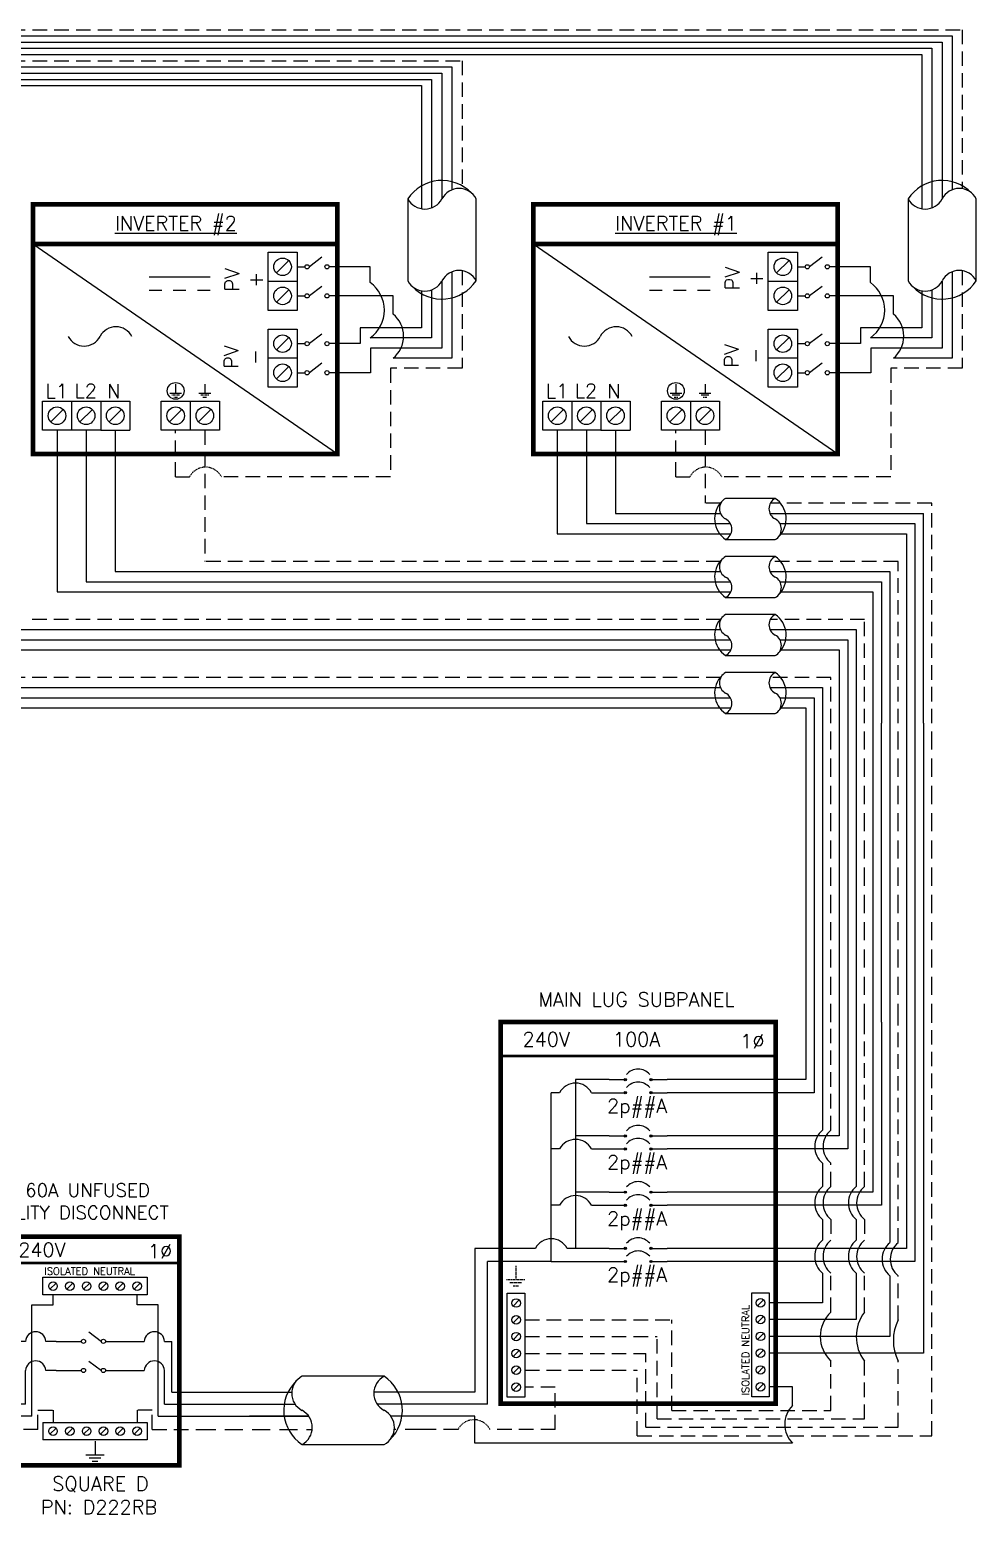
# Model space of a CAD drawing. Header units: feet. Extents: x 19662 to 20437, y 15293 to 15848.
# Drawn here: x 20240.1 to 20435.3, y 15513.5 to 15819.9 of the extents above; entities that cross this region are included whole.
import ezdxf

# ---------------------------------------------------------------- set-up
doc = ezdxf.new("R2010")
doc.units = ezdxf.units.FT
doc.header["$MEASUREMENT"] = 0
doc.linetypes.add('HIDDEN', pattern=[0.375, 0.25, -0.125])
for name, color, linetype in [('ONE LINE BLOCKS', 7, 'Continuous'), ('TABLES', 7, 'Continuous'), ('TEXT', 7, 'Continuous'), ('Z - TITLEBLOCK TXT', 7, 'Continuous')]:
    doc.layers.add(name, color=color, linetype=linetype)
doc.styles.get("Standard").update_dxf_attribs({"font": 'simplex.shx'})

# ---------------------------------------------------------------- blocks, each defined once
blk = doc.blocks.new('*U17')
at = {"color": 7, "linetype": 'Continuous'}
for p, q in [((-499.3, -1.61), (-2.62, -1.61)), ((-2.62, -1.61), (-2.62, -41.45)), ((-499.3, -4.82), (-7.87, -4.82)), ((-7.87, -4.82), (-7.87, -46.12)), ((-499.3, -9.64), (-132.05, -9.65)), ((-132.05, -9.65), (-132.05, -41.45)), ((-499.3, -12.86), (-137.3, -12.86)), ((-137.3, -12.86), (-137.3, -46.12)), ((-143.43, -43.76), (-143.43, -65)), ((-125.81, -65), (-125.81, -43.76)), ((-14, -43.76), (-14, -65)), ((3.63, -65), (3.63, -43.76)), ((-153.18, -61.37), (-163.81, -61.37)), ((-153.18, -65.48), (-153.18, -61.37)), ((-23.75, -61.37), (-34.38, -61.37)), ((-23.75, -65.48), (-23.75, -61.37)), ((-132.05, -62.69), (-132.05, -85.03)), ((-2.62, -62.69), (-2.62, -85.03)), ((-147.22, -68.91), (-163.81, -68.91)), ((-147.22, -73.63), (-147.22, -68.91)), ((-137.3, -67.36), (-137.3, -79.78)), ((-17.79, -68.91), (-34.38, -68.91)), ((-17.79, -73.63), (-17.79, -68.91)), ((-7.87, -67.36), (-7.87, -79.78)), ((-137.3, -79.78), (-153.18, -79.78)), ((-7.87, -79.78), (-23.75, -79.78)), ((-132.05, -85.03), (-147.22, -85.03)), ((-2.62, -85.03), (-17.79, -85.03)), ((-234.22, -103.7), (-234.22, -145.52)), ((-104.79, -103.7), (-104.79, -130.49)), ((-48.42, -121.33), (-61.23, -121.33)), ((-104.79, -130.49), (-59.86, -130.49)), ((-47.05, -130.49), (-14.42, -130.49)), ((-14.42, -130.49), (-14.42, -179.5)), ((-61.23, -131.97), (-48.42, -131.97)), ((-48.42, -136.36), (-61.23, -136.36)), ((-234.22, -145.52), (-59.86, -145.52)), ((-47.05, -145.52), (-23.12, -145.52)), ((-23.12, -145.52), (-23.12, -179.5)), ((-61.23, -146.99), (-48.42, -146.99)), ((-48.42, -151.38), (-61.23, -151.38)), ((-252.46, -160.54), (-59.86, -160.54)), ((-47.05, -160.54), (-31.82, -160.54)), ((-31.82, -160.54), (-31.82, -179.5)), ((-61.23, -162.01), (-48.42, -162.01)), ((-48.42, -166.41), (-61.23, -166.41)), ((-267.85, -175.56), (-59.86, -175.56)), ((-47.05, -175.56), (-40.52, -175.56)), ((-40.52, -175.56), (-40.52, -179.5)), ((-61.23, -177.04), (-48.42, -177.04))]:
    blk.add_line(p, q, dxfattribs=at)
at = {"color": 253, "linetype": 'Continuous'}
for p, q in [((-499.3, -3.21), (-5.24, -3.22)), ((-5.24, -3.22), (-5.24, -43.86)), ((-499.3, -6.43), (-10.49, -6.43)), ((-10.49, -6.43), (-10.49, -46.35)), ((-499.3, -11.25), (-134.67, -11.25)), ((-134.67, -11.25), (-134.67, -43.86)), ((-499.3, -14.47), (-139.92, -14.47)), ((-139.92, -14.47), (-139.92, -46.35)), ((-134.67, -65.11), (-134.67, -82.41)), ((-5.24, -65.11), (-5.24, -82.41)), ((-139.92, -67.59), (-139.92, -77.16)), ((-10.49, -67.59), (-10.49, -77.16)), ((-139.92, -77.16), (-155.76, -77.16)), ((-155.76, -77.16), (-155.76, -81.27)), ((-10.49, -77.16), (-26.32, -77.16)), ((-26.32, -77.16), (-26.32, -81.27)), ((-155.76, -81.27), (-163.81, -81.27)), ((-134.67, -82.41), (-153.13, -82.41)), ((-153.13, -82.41), (-153.13, -88.8)), ((-26.32, -81.27), (-34.38, -81.27)), ((-5.24, -82.41), (-23.7, -82.41)), ((-23.7, -82.41), (-23.7, -88.8)), ((-153.13, -88.8), (-163.81, -88.8)), ((-23.7, -88.8), (-34.38, -88.8)), ((-219.15, -103.7), (-219.15, -140.26)), ((-89.72, -103.7), (-89.72, -125.23)), ((-89.72, -125.23), (-62.57, -125.23)), ((-49.75, -125.23), (-10.07, -125.23)), ((-10.07, -179.5), (-10.07, -125.23)), ((-219.15, -140.26), (-62.57, -140.26)), ((-49.75, -140.26), (-18.77, -140.26)), ((-18.77, -140.26), (-18.77, -179.5)), ((-245.18, -155.28), (-62.57, -155.28)), ((-49.75, -155.28), (-27.47, -155.28)), ((-27.47, -155.28), (-27.47, -179.5)), ((-260.57, -170.3), (-62.57, -170.3)), ((-49.75, -170.3), (-36.17, -170.3)), ((-36.17, -170.3), (-36.17, -179.5))]:
    blk.add_line(p, q, dxfattribs=at)
at = {"color": 10, "linetype": 'Continuous'}
for p, q in [((-226.69, -103.7), (-226.69, -142.89)), ((-97.26, -103.7), (-97.26, -127.86)), ((-97.26, -127.86), (-59.99, -127.86)), ((-47.18, -127.86), (-12.24, -127.86)), ((-12.24, -127.86), (-12.24, -179.5)), ((-226.69, -142.89), (-59.99, -142.89)), ((-47.18, -142.89), (-20.94, -142.89)), ((-20.94, -142.89), (-20.94, -179.5)), ((-249.24, -157.91), (-59.99, -157.91)), ((-47.18, -157.91), (-29.64, -157.91)), ((-29.64, -157.91), (-29.64, -179.5)), ((-264.63, -172.93), (-59.99, -172.93)), ((-47.18, -172.93), (-38.34, -172.93)), ((-38.34, -172.93), (-38.34, -179.5))]:
    blk.add_line(p, q, dxfattribs=at)
at = {"color": 7, "linetype": 'Continuous'}
for centre, radius, start, end in [((-134.62, -49.61), 10.58, 43.9732, 146.4265), ((-5.19, -49.61), 10.58, 43.9732, 146.4265), ((-134.62, -59.15), 10.58, 223.9732, 326.4265), ((-5.19, -59.15), 10.58, 223.9732, 326.4265), ((-57.7, -126.65), 6.38, 133.9732, 236.4265), ((-51.94, -126.65), 6.38, 313.9732, 56.4265), ((-57.7, -141.67), 6.38, 133.9732, 236.4265), ((-51.94, -141.67), 6.38, 313.9732, 56.4265), ((-57.7, -156.7), 6.38, 133.9732, 236.4265), ((-51.94, -156.7), 6.38, 313.9732, 56.4265), ((-57.7, -171.72), 6.38, 133.9732, 236.4265), ((-51.94, -171.72), 6.38, 313.9732, 56.4265)]:
    blk.add_arc(centre, radius, start, end, dxfattribs=at)
at = {"layer": 'ONE LINE BLOCKS', "lineweight": 50, "const_width": 1.19}
for points in [[(-240.44, -109.86), (-240.44, -45.21), (-161.67, -45.21), (-161.67, -109.86)], [(-240.44, -55.49), (-240.44, -45.21), (-161.67, -45.21), (-161.67, -55.49)], [(-111.01, -109.86), (-111.01, -45.21), (-32.24, -45.21), (-32.24, -109.86)], [(-111.01, -55.49), (-111.01, -45.21), (-32.24, -45.21), (-32.24, -55.49)]]:
    blk.add_lwpolyline(points, close=True, dxfattribs=at)
at = {"layer": 'TEXT', "color": 92, "linetype": 'HIDDEN', "ltscale": 15}
for p, q in [((-499.3, 0), (0, 0)), ((0, 0), (0, -41.16)), ((-499.3, -8.04), (-129.43, -8.04)), ((-129.43, -8.04), (-129.43, -41.16)), ((-129.43, -62.4), (-129.43, -87.65)), ((0, -62.4), (0, -87.65)), ((-129.43, -87.65), (-147.94, -87.65)), ((-147.94, -87.65), (-147.94, -115.73)), ((0, -87.65), (-18.51, -87.65)), ((-18.51, -87.65), (-18.51, -115.73)), ((-203.52, -115.73), (-203.52, -103.7)), ((-195.98, -103.7), (-195.98, -137.63)), ((-74.09, -115.73), (-74.09, -103.7)), ((-66.55, -103.7), (-66.55, -122.6)), ((-203.52, -115.73), (-199.92, -115.73)), ((-147.94, -115.73), (-191.68, -115.73)), ((-74.09, -115.73), (-70.48, -115.73)), ((-18.51, -115.73), (-62.25, -115.73)), ((-62.5, -122.6), (-66.55, -122.6)), ((-7.89, -122.6), (-49.68, -122.6)), ((-7.89, -179.5), (-7.89, -122.6)), ((-62.5, -137.63), (-195.98, -137.63)), ((-16.59, -137.63), (-49.68, -137.63)), ((-16.59, -179.5), (-16.59, -137.63)), ((-62.5, -152.65), (-241.54, -152.65)), ((-25.29, -152.65), (-49.68, -152.65)), ((-25.29, -179.5), (-25.29, -152.65)), ((-62.5, -167.67), (-256.93, -167.67)), ((-33.99, -167.67), (-49.68, -167.67)), ((-33.99, -179.5), (-33.99, -167.67))]:
    blk.add_line(p, q, dxfattribs=at)
at = {"layer": 'TEXT', "color": 92, "linetype": 'Continuous', "flags": 128}
for points in [[(-203.52, -91.75), (-203.52, -94.05)], [(-195.98, -91.75), (-195.98, -94.05)], [(-74.08, -91.75), (-74.09, -94.05)], [(-66.55, -91.75), (-66.55, -94.05)], [(-205.05, -94.05), (-201.98, -94.05)], [(-197.52, -94.05), (-194.45, -94.05)], [(-75.62, -94.05), (-72.55, -94.05)], [(-73.08, -94.62), (-75.09, -94.62)], [(-68.09, -94.05), (-65.02, -94.05)], [(-65.55, -94.62), (-67.56, -94.62)]]:
    blk.add_lwpolyline(points, dxfattribs=at)
at = {"layer": 'TEXT', "color": 92, "linetype": 'HIDDEN', "flags": 128}
for points in [[(-202.51, -94.62), (-204.52, -94.62)], [(-203.05, -95.19), (-203.99, -95.19)], [(-194.98, -94.62), (-196.99, -94.62)], [(-195.51, -95.19), (-196.46, -95.19)], [(-73.62, -95.19), (-74.56, -95.19)], [(-66.08, -95.19), (-67.02, -95.19)]]:
    blk.add_lwpolyline(points, dxfattribs=at)
at = {"layer": 'TEXT', "color": 92, "linetype": 'Continuous'}
for centre in [(-203.52, -93.5), (-74.09, -93.5)]:
    blk.add_circle(centre, 2.17, dxfattribs=at)
at = {"layer": 'TEXT', "color": 92, "linetype": 'HIDDEN', "ltscale": 0.3}
for centre in [(-195.8, -117.89), (-66.36, -117.89)]:
    blk.add_arc(centre, 4.65, 27.6639, 152.3361, dxfattribs=at)
at = {"layer": 'Z - TITLEBLOCK TXT', "color": 7, "linetype": 'Continuous'}
for p, q in [((-161.67, -109.86), (-240.44, -55.49)), ((-32.24, -109.86), (-111.01, -55.49)), ((-194.62, -64.1), (-210.38, -64.1)), ((-65.19, -64.1), (-80.95, -64.1)), ((-207.09, -67.51), (-210.38, -67.51)), ((-200.85, -67.51), (-204.15, -67.51)), ((-194.62, -67.51), (-197.91, -67.51)), ((-77.66, -67.51), (-80.95, -67.51)), ((-71.42, -67.51), (-74.72, -67.51)), ((-65.19, -67.51), (-68.48, -67.51))]:
    blk.add_line(p, q, dxfattribs=at)
at = {"layer": 'Z - TITLEBLOCK TXT', "color": 1, "linetype": 'Continuous'}
for p, q in [((-179.62, -72.67), (-179.62, -57.6)), ((-179.62, -57.6), (-172.09, -57.6)), ((-179.62, -72.67), (-179.62, -57.6)), ((-172.09, -57.6), (-172.09, -72.67)), ((-172.09, -57.6), (-172.09, -65.14)), ((-50.19, -72.67), (-50.19, -57.6)), ((-50.19, -57.6), (-42.66, -57.6)), ((-50.19, -72.67), (-50.19, -57.6)), ((-42.66, -57.6), (-42.66, -72.67)), ((-42.66, -57.6), (-42.66, -65.14)), ((-172.09, -61.37), (-170.05, -61.37)), ((-165.66, -58.91), (-168.93, -61.35)), ((-42.66, -61.37), (-40.62, -61.37)), ((-36.23, -58.91), (-39.49, -61.35)), ((-172.09, -65.14), (-179.62, -65.14)), ((-42.66, -65.14), (-50.19, -65.14)), ((-172.09, -68.91), (-170.05, -68.91)), ((-165.66, -66.45), (-168.93, -68.89)), ((-42.66, -68.91), (-40.62, -68.91)), ((-36.23, -66.45), (-39.49, -68.89)), ((-172.09, -72.67), (-179.62, -72.67)), ((-42.66, -72.67), (-50.19, -72.67)), ((-179.62, -92.57), (-179.62, -77.5)), ((-179.62, -77.5), (-172.09, -77.5)), ((-172.09, -77.5), (-172.09, -85.04)), ((-165.66, -78.81), (-168.93, -81.25)), ((-50.19, -92.57), (-50.19, -77.5)), ((-50.19, -77.5), (-42.66, -77.5)), ((-42.66, -77.5), (-42.66, -85.04)), ((-36.23, -78.81), (-39.49, -81.25)), ((-172.09, -81.27), (-170.05, -81.27)), ((-42.66, -81.27), (-40.62, -81.27)), ((-172.09, -85.04), (-179.62, -85.04)), ((-172.09, -85.04), (-172.09, -92.57)), ((-165.66, -86.34), (-168.93, -88.78)), ((-42.66, -85.04), (-50.19, -85.04)), ((-42.66, -85.04), (-42.66, -92.57)), ((-36.23, -86.34), (-39.49, -88.78)), ((-172.09, -88.8), (-170.05, -88.8)), ((-42.66, -88.8), (-40.62, -88.8)), ((-172.09, -92.57), (-179.62, -92.57)), ((-42.66, -92.57), (-50.19, -92.57)), ((-237.99, -96.16), (-222.92, -96.16)), ((-237.99, -103.7), (-237.99, -96.16)), ((-237.99, -96.16), (-230.46, -96.16)), ((-230.46, -96.16), (-230.46, -103.7)), ((-222.92, -96.16), (-222.92, -103.7)), ((-222.92, -96.16), (-215.39, -96.16)), ((-215.39, -96.16), (-215.39, -103.7)), ((-207.28, -96.16), (-192.22, -96.16)), ((-207.28, -103.7), (-207.28, -96.16)), ((-207.28, -96.16), (-199.75, -96.16)), ((-199.75, -96.16), (-199.75, -103.7)), ((-192.22, -96.16), (-192.22, -103.7)), ((-108.56, -96.16), (-93.49, -96.16)), ((-108.56, -103.7), (-108.56, -96.16)), ((-108.56, -96.16), (-101.02, -96.16)), ((-101.02, -96.16), (-101.02, -103.7)), ((-93.49, -96.16), (-93.49, -103.7)), ((-93.49, -96.16), (-85.96, -96.16)), ((-85.96, -96.16), (-85.96, -103.7)), ((-77.85, -96.16), (-62.78, -96.16)), ((-77.85, -103.7), (-77.85, -96.16)), ((-77.85, -96.16), (-70.32, -96.16)), ((-70.32, -96.16), (-70.32, -103.7)), ((-62.78, -96.16), (-62.78, -103.7)), ((-222.92, -103.7), (-237.99, -103.7)), ((-222.92, -103.7), (-215.39, -103.7)), ((-192.22, -103.7), (-207.28, -103.7)), ((-93.49, -103.7), (-108.56, -103.7)), ((-93.49, -103.7), (-85.96, -103.7)), ((-62.78, -103.7), (-77.85, -103.7))]:
    blk.add_line(p, q, dxfattribs=at)
at = {"layer": 'Z - TITLEBLOCK TXT', "color": 4, "linetype": 'Continuous'}
for p, q in [((-174.25, -59.77), (-177.46, -62.98)), ((-44.82, -59.77), (-48.03, -62.98)), ((-174.25, -67.3), (-177.46, -70.51)), ((-44.82, -67.3), (-48.03, -70.51)), ((-174.25, -79.66), (-177.46, -82.88)), ((-44.82, -79.66), (-48.03, -82.88)), ((-174.25, -87.2), (-177.46, -90.41)), ((-44.82, -87.2), (-48.03, -90.41)), ((-232.62, -98.32), (-235.83, -101.54)), ((-225.08, -98.32), (-228.3, -101.54)), ((-217.55, -98.32), (-220.76, -101.54)), ((-201.91, -98.32), (-205.12, -101.54)), ((-194.38, -98.32), (-197.59, -101.54)), ((-103.19, -98.32), (-106.4, -101.54)), ((-95.65, -98.32), (-98.86, -101.54)), ((-88.12, -98.32), (-91.33, -101.54)), ((-72.48, -98.32), (-75.69, -101.54)), ((-64.94, -98.32), (-68.16, -101.54))]:
    blk.add_line(p, q, dxfattribs=at)
for centre in [(-175.86, -61.37), (-46.43, -61.37), (-175.86, -68.91), (-46.43, -68.91), (-175.86, -81.27), (-46.43, -81.27), (-175.86, -88.8), (-46.43, -88.8), (-234.22, -99.93), (-226.69, -99.93), (-219.15, -99.93), (-203.52, -99.93), (-195.98, -99.93), (-104.79, -99.93), (-97.26, -99.93), (-89.72, -99.93), (-74.09, -99.93), (-66.55, -99.93)]:
    blk.add_circle(centre, 2.27, dxfattribs=at)
at = {"layer": 'Z - TITLEBLOCK TXT', "color": 1, "linetype": 'Continuous'}
for centre in [(-169.51, -61.37), (-164.35, -61.37), (-40.08, -61.37), (-34.92, -61.37), (-169.51, -68.91), (-164.35, -68.91), (-40.08, -68.91), (-34.92, -68.91), (-169.51, -81.27), (-164.35, -81.27), (-40.08, -81.27), (-34.92, -81.27), (-169.51, -88.8), (-164.35, -88.8), (-40.08, -88.8), (-34.92, -88.8)]:
    blk.add_circle(centre, 0.541, dxfattribs=at)
at = {"layer": 'Z - TITLEBLOCK TXT', "linetype": 'Continuous'}
for centre, radius, start, end in [((-130.21, -46.07), 4.98, 27.6639, 152.3361), ((-0.78, -46.07), 4.98, 27.6639, 152.3361), ((-139.03, -41.45), 4.98, 207.6639, 332.3361), ((-9.6, -41.45), 4.98, 207.6639, 332.3361), ((-139.03, -62.69), 4.98, 207.6639, 332.3361), ((-130.21, -67.31), 4.98, 27.6639, 152.3361), ((-9.6, -62.69), 4.98, 207.6639, 332.3361), ((-0.78, -67.31), 4.98, 27.6639, 152.3361), ((-158.31, -72.63), 8.8, 305.6505, 54.3495), ((-28.88, -72.63), 8.8, 305.6505, 54.3495), ((-151.99, -79.33), 7.43, 309.9338, 50.0662), ((-22.56, -79.33), 7.43, 309.9338, 50.0662), ((-227.21, -77.23), 4.65, 207.6639, 332.3361), ((-218.97, -81.55), 4.65, 27.6639, 152.3361), ((-97.77, -77.23), 4.65, 207.6639, 332.3361), ((-89.54, -81.55), 4.65, 27.6639, 152.3361), ((-59.84, -123.99), 3, 117.6639, 242.3361), ((-47.02, -123.99), 3, 117.6639, 242.3361), ((-62.62, -129.31), 3, 297.6639, 62.3361), ((-49.81, -129.31), 3, 297.6639, 62.3361), ((-59.84, -139.02), 3, 117.6639, 242.3361), ((-47.02, -139.02), 3, 117.6639, 242.3361), ((-62.62, -144.33), 3, 297.6639, 62.3361), ((-49.81, -144.33), 3, 297.6639, 62.3361), ((-59.84, -154.04), 3, 117.6639, 242.3361), ((-47.02, -154.04), 3, 117.6639, 242.3361), ((-62.62, -159.36), 3, 297.6639, 62.3361), ((-49.81, -159.36), 3, 297.6639, 62.3361), ((-59.84, -169.06), 3, 117.6639, 242.3361), ((-47.02, -169.06), 3, 117.6639, 242.3361), ((-62.62, -174.38), 3, 297.6639, 62.3361), ((-49.81, -174.38), 3, 297.6639, 62.3361)]:
    blk.add_arc(centre, radius, start, end, dxfattribs=at)
at = {"layer": 'TABLES', "color": 1, "linetype": 'Continuous'}
for s, p in [('%%UINVERTER #2', (-219.23, -51.94)), ('%%UINVERTER #1', (-89.8, -51.94))]:
    blk.add_text(s, height=3.6576, dxfattribs=at).set_placement(p)
at = {"layer": 'TEXT', "color": 1, "char_height": 3.658, "attachment_point": 5, "rotation": 90}
for s, width, insert in [('PV +', 2.8378, (-185.88, -64.73)), ('PV +', 2.8378, (-56.44, -64.39)), ('PV -', 2.8013, (-186.1, -84.71)), ('PV -', 2.8013, (-56.67, -84.37))]:
    blk.add_mtext_dynamic_manual_height_columns(s, width=width, gutter_width=0.75, heights=[0], dxfattribs=dict(at, insert=insert))
at = {"layer": 'TEXT', "color": 1, "attachment_point": 5}
for s, insert, char_height in [('L1', (-234.28, -93.52), 3.658), ('L2', (-226.82, -93.49), 3.658), ('N', (-219.57, -93.55), 3.66), ('L1', (-104.85, -93.52), 3.658), ('L2', (-97.39, -93.49), 3.658), ('N', (-90.14, -93.55), 3.66)]:
    blk.add_mtext_dynamic_manual_height_columns(s, width=0.1481, gutter_width=0.75, heights=[0], dxfattribs=dict(at, insert=insert, char_height=char_height))
blk = doc.blocks.new('*U18')
at = {"layer": 'ONE LINE BLOCKS', "linetype": 'Continuous'}
h = blk.add_hatch(color=1, dxfattribs=at)
h.dxf.hatch_style = 1
edge = h.paths.add_edge_path()
edge.add_arc((52.27, 90.51), 0.291, 0, 360)
h = blk.add_hatch(color=1, dxfattribs=at)
h.dxf.hatch_style = 1
edge = h.paths.add_edge_path()
edge.add_arc((58.94, 90.51), 0.291, 0, 360)
h = blk.add_hatch(color=1, dxfattribs=at)
h.dxf.hatch_style = 1
edge = h.paths.add_edge_path()
edge.add_arc((52.27, 87.13), 0.291, 0, 360)
h = blk.add_hatch(color=1, dxfattribs=at)
h.dxf.hatch_style = 1
edge = h.paths.add_edge_path()
edge.add_arc((58.94, 87.13), 0.291, 0, 360)
h = blk.add_hatch(color=1, dxfattribs=at)
h.dxf.hatch_style = 1
edge = h.paths.add_edge_path()
edge.add_arc((52.27, 75.95), 0.291, 0, 360)
h = blk.add_hatch(color=1, dxfattribs=at)
h.dxf.hatch_style = 1
edge = h.paths.add_edge_path()
edge.add_arc((58.94, 75.95), 0.291, 0, 360)
h = blk.add_hatch(color=1, dxfattribs=at)
h.dxf.hatch_style = 1
edge = h.paths.add_edge_path()
edge.add_arc((52.27, 72.57), 0.291, 0, 360)
h = blk.add_hatch(color=1, dxfattribs=at)
h.dxf.hatch_style = 1
edge = h.paths.add_edge_path()
edge.add_arc((58.94, 72.57), 0.291, 0, 360)
h = blk.add_hatch(color=1, dxfattribs=at)
h.dxf.hatch_style = 1
edge = h.paths.add_edge_path()
edge.add_arc((52.27, 61.39), 0.291, 0, 360)
h = blk.add_hatch(color=1, dxfattribs=at)
h.dxf.hatch_style = 1
edge = h.paths.add_edge_path()
edge.add_arc((58.94, 61.39), 0.291, 0, 360)
h = blk.add_hatch(color=1, dxfattribs=at)
h.dxf.hatch_style = 1
edge = h.paths.add_edge_path()
edge.add_arc((52.27, 58.01), 0.291, 0, 360)
h = blk.add_hatch(color=1, dxfattribs=at)
h.dxf.hatch_style = 1
edge = h.paths.add_edge_path()
edge.add_arc((58.94, 58.01), 0.291, 0, 360)
h = blk.add_hatch(color=1, dxfattribs=at)
h.dxf.hatch_style = 1
edge = h.paths.add_edge_path()
edge.add_arc((52.27, 46.83), 0.291, 0, 360)
h = blk.add_hatch(color=1, dxfattribs=at)
h.dxf.hatch_style = 1
edge = h.paths.add_edge_path()
edge.add_arc((58.94, 46.83), 0.291, 0, 360)
h = blk.add_hatch(color=1, dxfattribs=at)
h.dxf.hatch_style = 1
edge = h.paths.add_edge_path()
edge.add_arc((52.27, 43.45), 0.291, 0, 360)
h = blk.add_hatch(color=1, dxfattribs=at)
h.dxf.hatch_style = 1
edge = h.paths.add_edge_path()
edge.add_arc((58.94, 43.45), 0.291, 0, 360)
at = {"color": 7, "linetype": 'Continuous'}
for p, q in [((98.95, 105.41), (98.95, 90.51)), ((107.65, 105.41), (107.65, 75.95)), ((116.35, 105.41), (116.35, 61.39)), ((125.05, 105.41), (125.05, 46.83)), ((48.07, 90.51), (39.41, 90.51)), ((39.41, 90.51), (39.41, 75.95)), ((98.95, 90.51), (63.14, 90.51)), ((48.07, 75.95), (39.41, 75.95)), ((39.41, 75.95), (39.41, 61.39)), ((107.65, 75.95), (63.14, 75.95)), ((48.07, 61.39), (39.41, 61.39)), ((39.41, 61.39), (39.41, 46.83)), ((116.35, 61.39), (63.14, 61.39)), ((29, 46.83), (13.32, 46.83)), ((13.32, 46.83), (13.32, 9.66)), ((48.07, 46.83), (37.24, 46.83)), ((125.05, 46.83), (63.14, 46.83)), ((13.32, 9.66), (0, 9.66))]:
    blk.add_line(p, q, dxfattribs=at)
at = {"color": 10, "linetype": 'Continuous'}
for p, q in [((101.12, 105.41), (101.12, 87.13)), ((109.82, 105.41), (109.82, 72.57)), ((118.52, 105.41), (118.52, 58.01)), ((127.22, 105.41), (127.22, 43.45)), ((33.12, 72.57), (33.12, 87.13)), ((35.29, 87.13), (33.12, 87.13)), ((43.53, 87.13), (48.07, 87.13)), ((101.12, 87.13), (63.14, 87.13)), ((33.12, 58.01), (33.12, 72.57)), ((35.29, 72.57), (33.12, 72.57)), ((43.53, 72.57), (48.07, 72.57)), ((109.82, 72.57), (63.14, 72.57)), ((33.12, 43.45), (33.12, 58.01)), ((35.29, 58.01), (33.12, 58.01)), ((43.53, 58.01), (48.07, 58.01)), ((118.52, 58.01), (63.14, 58.01)), ((33.12, 43.45), (16.61, 43.45)), ((16.61, 6.49), (16.61, 43.45)), ((33.12, 43.45), (48.07, 43.45)), ((127.22, 43.45), (63.14, 43.45)), ((16.61, 6.49), (0, 6.49))]:
    blk.add_line(p, q, dxfattribs=at)
at = {"color": 253, "linetype": 'Continuous'}
for p, q in [((103.3, 105.41), (103.3, 77.44)), ((112, 105.41), (112, 62.88)), ((120.7, 105.41), (120.7, 48.32)), ((129.4, 105.41), (129.4, 19.72)), ((103.3, 68.88), (103.3, 62.88)), ((103.3, 54.32), (103.3, 48.99)), ((112, 54.32), (112, 48.99)), ((103.3, 40.44), (103.3, 32.77)), ((112, 40.44), (112, 28.42)), ((120.7, 39.76), (120.7, 24.07)), ((103.3, 32.77), (89.53, 32.77)), ((112, 28.42), (89.53, 28.42)), ((120.7, 24.07), (89.53, 24.07)), ((129.4, 19.72), (89.53, 19.72)), ((95.54, 11.02), (89.53, 11.02)), ((95.54, 6.2), (95.54, 11.02)), ((13.32, 3.45), (0, 3.45)), ((13.32, -3.56), (13.32, 3.45)), ((95.54, -3.56), (13.32, -3.56))]:
    blk.add_line(p, q, dxfattribs=at)
at = {"color": 10, "linetype": 'Continuous'}
for centre in [(39.41, 84.97), (39.41, 70.41), (39.41, 55.85)]:
    blk.add_arc(centre, 4.65, 27.6639, 152.3361, dxfattribs=at)
at = {"color": 253, "linetype": 'Continuous'}
for centre, radius, start, end in [((106.88, 73.16), 5.58, 129.9215, 230.0785), ((106.88, 58.6), 5.58, 129.9215, 230.0785), ((115.58, 58.6), 5.58, 129.9215, 230.0785), ((106.88, 44.71), 5.58, 129.9215, 230.0785), ((115.58, 44.71), 5.58, 129.9215, 230.0785), ((124.28, 44.04), 5.58, 129.9215, 230.0785), ((100.4, 1.32), 6.89, 134.9307, 225.0693)]:
    blk.add_arc(centre, radius, start, end, dxfattribs=at)
at = {"color": 7, "linetype": 'Continuous'}
blk.add_arc((33.12, 44.67), 4.65, 27.6639, 152.3361, dxfattribs=at)
at = {"layer": 'ONE LINE BLOCKS', "lineweight": 50}
blk.add_line((20.02, 96.71), (91.19, 96.71), dxfattribs=at)
at = {"layer": 'ONE LINE BLOCKS', "lineweight": 50, "const_width": 1.19}
blk.add_lwpolyline([(20.02, 6.67), (20.02, 105.41), (91.19, 105.41), (91.19, 6.67)], close=True, dxfattribs=at)
at = {"layer": 'TEXT', "color": 92, "linetype": 'HIDDEN', "ltscale": 15}
for p, q in [((105.47, 77.44), (105.47, 105.41)), ((114.17, 62.88), (114.17, 105.41)), ((122.87, 48.32), (122.87, 105.41)), ((131.57, -1.65), (131.57, 105.41)), ((105.47, 62.88), (105.47, 68.88)), ((105.47, 54.32), (105.47, 48.99)), ((114.17, 54.32), (114.17, 48.99)), ((105.47, 30.36), (105.47, 40.44)), ((114.17, 30.36), (114.17, 40.44)), ((122.87, 28.34), (122.87, 39.76)), ((26.29, 28.35), (64.29, 28.35)), ((64.29, 4.92), (64.29, 28.35)), ((26.29, 24), (60.5, 24)), ((60.5, 2.72), (60.5, 24)), ((26.29, 19.65), (57.58, 19.65)), ((57.58, 0.54), (57.58, 19.65)), ((105.47, 4.92), (105.47, 17.67)), ((114.17, 2.72), (114.17, 17.67)), ((122.87, 0.54), (122.87, 17.67)), ((26.29, 15.3), (55.38, 15.3)), ((55.38, -1.65), (55.38, 15.3)), ((34.13, 10.94), (26.29, 10.94)), ((34.13, 0), (34.13, 10.94)), ((64.29, 4.92), (105.47, 4.92)), ((9.01, 0), (0, 0)), ((34.13, 0), (17.25, 0)), ((57.58, 0.54), (122.87, 0.54)), ((60.5, 2.72), (114.17, 2.72)), ((55.38, -1.65), (131.57, -1.65))]:
    blk.add_line(p, q, dxfattribs=at)
at = {"layer": 'TEXT', "color": 92, "linetype": 'HIDDEN', "flags": 128}
for points in [[(23.92, 42.29), (23.92, 38.79)], [(21.58, 38.79), (26.26, 38.79)], [(25.45, 37.92), (22.39, 37.92)], [(24.64, 37.05), (23.2, 37.05)]]:
    blk.add_lwpolyline(points, dxfattribs=at)
at = {"layer": 'TEXT', "color": 92, "linetype": 'Continuous', "ltscale": 4}
for centre, radius, start, end in [((108.94, 73.16), 5.51, 129.059, 230.941), ((108.94, 58.6), 5.51, 129.059, 230.941), ((117.64, 58.6), 5.51, 129.059, 230.941), ((108.94, 44.71), 5.51, 129.059, 230.941), ((117.64, 44.71), 5.51, 129.059, 230.941), ((126.34, 44.04), 5.51, 129.059, 230.941), ((111.37, 24.02), 8.66, 132.8846, 227.1154), ((122.43, 24.02), 10.41, 142.4478, 217.5522), ((133.73, 23.01), 12.1, 153.8293, 206.1707)]:
    blk.add_arc(centre, radius, start, end, dxfattribs=at)
at = {"layer": 'TEXT', "color": 92, "linetype": 'HIDDEN', "ltscale": 0.3}
blk.add_arc((13.13, -2.16), 4.65, 27.6639, 152.3361, dxfattribs=at)
at = {"layer": 'Z - TITLEBLOCK TXT', "color": 1, "linetype": 'Continuous'}
for p, q in [((21.75, 8.35), (21.75, 35.29)), ((21.75, 35.29), (26.29, 35.29)), ((26.29, 35.29), (26.29, 8.35)), ((84.99, 8.42), (84.99, 35.37)), ((84.99, 35.37), (89.53, 35.37)), ((89.53, 35.37), (89.53, 8.42)), ((26.29, 8.35), (21.75, 8.35)), ((89.53, 8.42), (84.99, 8.42))]:
    blk.add_line(p, q, dxfattribs=at)
at = {"layer": 'Z - TITLEBLOCK TXT', "color": 4, "linetype": 'Continuous'}
for p, q in [((24.81, 33.48), (23.24, 31.91)), ((88.04, 33.56), (86.47, 31.98)), ((24.81, 29.13), (23.24, 27.56)), ((88.04, 29.2), (86.47, 27.63)), ((24.81, 24.78), (23.24, 23.21)), ((88.04, 24.85), (86.47, 23.28)), ((24.81, 20.43), (23.24, 18.86)), ((88.04, 20.5), (86.47, 18.93)), ((24.81, 16.08), (23.24, 14.51)), ((88.04, 16.15), (86.47, 14.58)), ((24.81, 11.73), (23.24, 10.16)), ((88.04, 11.8), (86.47, 10.23))]:
    blk.add_line(p, q, dxfattribs=at)
at = {"layer": 'Z - TITLEBLOCK TXT', "color": 1, "linetype": 'Continuous', "flags": 128}
for points in [[(48.07, 90.51), (52.27, 90.51)], [(48.07, 90.51), (52.27, 90.51)], [(58.94, 90.51), (63.14, 90.51)], [(48.07, 87.13), (52.27, 87.13)], [(48.07, 87.13), (52.27, 87.13)], [(58.94, 87.13), (63.14, 87.13)], [(48.07, 75.95), (52.27, 75.95)], [(48.07, 75.95), (52.27, 75.95)], [(58.94, 75.95), (63.14, 75.95)], [(48.07, 72.57), (52.27, 72.57)], [(48.07, 72.57), (52.27, 72.57)], [(58.94, 72.57), (63.14, 72.57)], [(48.07, 61.39), (52.27, 61.39)], [(48.07, 61.39), (52.27, 61.39)], [(48.07, 58.01), (52.27, 58.01)], [(48.07, 58.01), (52.27, 58.01)], [(58.94, 61.39), (63.14, 61.39)], [(58.94, 58.01), (63.14, 58.01)], [(48.07, 46.83), (52.27, 46.83)], [(48.07, 46.83), (52.27, 46.83)], [(58.94, 46.83), (63.14, 46.83)], [(48.07, 43.45), (52.27, 43.45)], [(48.07, 43.45), (52.27, 43.45)], [(58.94, 43.45), (63.14, 43.45)]]:
    blk.add_lwpolyline(points, dxfattribs=at)
at = {"layer": 'Z - TITLEBLOCK TXT', "color": 1, "linetype": 'Continuous'}
for centre in [(52.27, 90.51), (58.94, 90.51), (52.27, 87.13), (58.94, 87.13), (52.27, 75.95), (58.94, 75.95), (52.27, 72.57), (58.94, 72.57), (52.27, 61.39), (58.94, 61.39), (52.27, 58.01), (58.94, 58.01), (52.27, 46.83), (58.94, 46.83), (52.27, 43.45), (58.94, 43.45)]:
    blk.add_circle(centre, 0.291, dxfattribs=at)
at = {"layer": 'Z - TITLEBLOCK TXT', "color": 4, "linetype": 'Continuous'}
for centre in [(24.02, 32.7), (87.26, 32.77), (24.02, 28.35), (87.26, 28.42), (24.02, 24), (87.26, 24.07), (24.02, 19.65), (87.26, 19.72), (24.02, 15.3), (87.26, 15.37), (24.02, 10.94), (87.26, 11.02)]:
    blk.add_circle(centre, 1.11, dxfattribs=at)
at = {"layer": 'Z - TITLEBLOCK TXT', "color": 1, "linetype": 'Continuous'}
for centre in [(55.6, 89.31), (55.6, 85.93), (55.6, 74.75), (55.6, 71.37), (55.6, 60.19), (55.6, 56.81), (55.6, 45.63), (55.6, 42.25)]:
    blk.add_arc(centre, 3.93, 40.3392, 139.6608, dxfattribs=at)
at = {"layer": 'TABLES', "color": 1, "linetype": 'Continuous'}
for p in [(47.57, 81.89), (47.57, 67.33), (47.57, 52.77), (47.57, 38.21)]:
    blk.add_text('2p##A', height=3.658, dxfattribs=at).set_placement(p)
at = {"layer": 'TABLES', "color": 4, "linetype": 'Continuous'}
blk.add_text('ISOLATED NEUTRAL', height=1.8743, rotation=90, dxfattribs=at).set_placement((84.33, 8.78))
at = {"layer": 'TEXT', "color": 1, "attachment_point": 5}
for s, width, gutter_width, insert, char_height in [('MAIN LUG SUBPANEL ', 62.3984, 7.17, (55.15, 111.24), 3.6576), ('240V', 0.1481, 0.75, (31.81, 100.96), 3.658), ('100A', 0.1481, 0.75, (55.19, 100.96), 3.658), ('1∅', 0.1481, 0.75, (85.17, 100.45), 3.658)]:
    blk.add_mtext_dynamic_manual_height_columns(s, width=width, gutter_width=gutter_width, heights=[0], dxfattribs=dict(at, insert=insert, char_height=char_height))
blk = doc.blocks.new('M_UTILITY DISCONNECT')
at = {"color": 253, "linetype": 'Continuous'}
for p, q in [((-42.47, 32.21), (-42.47, 34.82)), ((-20.72, 32.21), (-20.72, 34.82)), ((-47.96, 3.45), (-47.96, 32.21)), ((-47.96, 32.21), (-42.47, 32.21)), ((-15.23, 32.21), (-20.72, 32.21)), ((-15.23, 3.45), (-15.23, 32.21)), ((-47.96, 3.45), (-63.19, 3.45)), ((-15.23, 3.45), (0, 3.45))]:
    blk.add_line(p, q, dxfattribs=at)
at = {"color": 7, "linetype": 'Continuous'}
for p, q in [((-51.46, 9.66), (-51.46, 22.77)), ((-49.6, 22.77), (-51.46, 22.77)), ((-41.69, 22.77), (-44.32, 22.77)), ((-21.5, 22.77), (-18.87, 22.77)), ((-13.59, 22.77), (-11.73, 22.77)), ((-11.73, 9.66), (-11.73, 22.77)), ((-51.46, 9.66), (-63.19, 9.66)), ((-11.73, 9.66), (0, 9.66))]:
    blk.add_line(p, q, dxfattribs=at)
at = {"color": 10, "linetype": 'Continuous'}
for p, q in [((-49.6, 6.49), (-49.6, 15.24)), ((-41.69, 15.24), (-44.32, 15.24)), ((-21.5, 15.24), (-18.87, 15.24)), ((-13.59, 6.49), (-13.59, 15.24)), ((-49.6, 6.49), (-63.19, 6.49)), ((-13.59, 6.49), (0, 6.49))]:
    blk.add_line(p, q, dxfattribs=at)
at = {"color": 7, "linetype": 'Continuous'}
for centre in [(-46.96, 22.62), (-16.23, 22.62)]:
    blk.add_arc(centre, 2.64, 3.2819, 176.7181, dxfattribs=at)
at = {"color": 10, "linetype": 'Continuous'}
for centre in [(-46.96, 15.08), (-16.23, 15.08)]:
    blk.add_arc(centre, 2.64, 3.2819, 176.7181, dxfattribs=at)
at = {"layer": 'ONE LINE BLOCKS', "lineweight": 50}
blk.add_line((-53.41, 43.1), (-9.8, 43.1), dxfattribs=at)
at = {"layer": 'ONE LINE BLOCKS', "lineweight": 50, "const_width": 1.19}
blk.add_lwpolyline([(-53.41, -9.3), (-53.41, 49.88), (-9.8, 49.88), (-9.8, -9.3)], close=True, dxfattribs=at)
at = {"layer": 'TEXT', "color": 92, "linetype": 'HIDDEN', "ltscale": 15}
for p, q in [((-46.38, 0), (-46.38, 4.94)), ((-46.38, 4.94), (-42.47, 4.94)), ((-42.47, 4.94), (-42.47, 1.8)), ((-16.81, 4.94), (-20.72, 4.94)), ((-20.72, 4.94), (-20.72, 1.8)), ((-16.81, 0), (-16.81, 4.94)), ((-46.38, 0), (-63.19, 0)), ((-16.81, 0), (0, 0))]:
    blk.add_line(p, q, dxfattribs=at)
at = {"layer": 'TEXT', "color": 92, "linetype": 'Continuous', "flags": 128}
for points in [[(-31.59, -3.07), (-31.6, -6.57)], [(-33.94, -6.57), (-29.25, -6.57)], [(-30.07, -7.44), (-33.13, -7.44)], [(-30.88, -8.3), (-32.31, -8.3)]]:
    blk.add_lwpolyline(points, dxfattribs=at)
at = {"layer": 'Z - TITLEBLOCK TXT', "color": 1, "linetype": 'Continuous'}
for p, q in [((-45.07, 34.82), (-45.07, 39.36)), ((-45.07, 39.36), (-18.12, 39.36)), ((-18.12, 39.36), (-18.12, 34.82)), ((-18.12, 34.82), (-45.07, 34.82)), ((-33.23, 25.22), (-29.96, 22.78)), ((-41.69, 22.77), (-35.12, 22.77)), ((-28.88, 22.77), (-21.5, 22.77)), ((-33.23, 17.69), (-29.96, 15.24)), ((-41.69, 15.24), (-35.12, 15.24)), ((-28.88, 15.24), (-21.5, 15.23)), ((-45.07, 1.8), (-18.12, 1.8)), ((-45.07, 1.8), (-45.07, -2.74)), ((-18.12, 1.8), (-18.12, -2.74)), ((-18.12, -2.74), (-45.07, -2.74))]:
    blk.add_line(p, q, dxfattribs=at)
at = {"layer": 'Z - TITLEBLOCK TXT', "color": 4, "linetype": 'Continuous'}
for p, q in [((-41.69, 37.87), (-43.26, 36.3)), ((-37.34, 37.87), (-38.91, 36.3)), ((-32.98, 37.87), (-34.56, 36.3)), ((-28.63, 37.87), (-30.21, 36.3)), ((-24.28, 37.87), (-25.86, 36.3)), ((-19.93, 37.87), (-21.51, 36.3)), ((-41.69, 0.32), (-43.26, -1.26)), ((-37.34, 0.32), (-38.91, -1.26)), ((-32.98, 0.32), (-34.56, -1.26)), ((-28.63, 0.32), (-30.21, -1.26)), ((-24.28, 0.32), (-25.86, -1.26)), ((-19.93, 0.32), (-21.51, -1.26))]:
    blk.add_line(p, q, dxfattribs=at)
for centre in [(-42.47, 37.09), (-38.12, 37.09), (-33.77, 37.09), (-29.42, 37.09), (-25.07, 37.09), (-20.72, 37.09), (-42.47, -0.47), (-38.12, -0.47), (-33.77, -0.47), (-29.42, -0.47), (-25.07, -0.47), (-20.72, -0.47)]:
    blk.add_circle(centre, 1.11, dxfattribs=at)
at = {"layer": 'Z - TITLEBLOCK TXT', "color": 1, "linetype": 'Continuous'}
for centre in [(-34.58, 22.77), (-29.42, 22.77), (-34.58, 15.24), (-29.42, 15.24)]:
    blk.add_circle(centre, 0.541, dxfattribs=at)
at = {"layer": 'TABLES', "color": 4, "linetype": 'Continuous'}
blk.add_text('ISOLATED NEUTRAL', height=1.8743, dxfattribs=at).set_placement((-44.71, 40.01))
at = {"layer": 'TEXT', "color": 1}
for s, width, gutter_width, heights, insert, char_height, attachment_point in [('\\A1;\\pi12.968; 60A UNFUSED \\P\\pi6.1418;UTILITY DISCONNECT', 64.922, 0, [82.18], (-65.01, 63.62), 3.4544, 1), ('240V', 0.1481, 0.75, [0], (-45.35, 46.44), 3.658, 5), ('1∅', 0.1481, 0.75, [0], (-14.78, 46.14), 3.658, 5), ('\\A1;\\pi11.999,t30.287;SQUARE D\\P\\pi9.0377,t27.326;PN: D222RB', 51.6906, 0.203, [45.94], (-54.67, -12.23), 3.6576, 1)]:
    blk.add_mtext_dynamic_manual_height_columns(s, width=width, gutter_width=gutter_width, heights=heights, dxfattribs=dict(at, insert=insert, char_height=char_height, attachment_point=attachment_point))

msp = doc.modelspace()

# ---------------------------------------------------------------- linework, layer by layer
at = {"color": 7, "linetype": 'Continuous'}
for p, q in [((20400.12, 15676.78), (20400.12, 15615.09)), ((20407.05, 15676.78), (20407.05, 15615.09)), ((20413.99, 15676.78), (20413.99, 15615.09)), ((20420.93, 15676.78), (20420.93, 15615.09)), ((20313.16, 15542), (20296.22, 15542)), ((20278.72, 15538.75), (20294.1, 15538.75)), ((20321.23, 15538.75), (20311.04, 15538.75)), ((20296.22, 15527.94), (20313.16, 15527.94))]:
    msp.add_line(p, q, dxfattribs=at)
at = {"color": 10, "linetype": 'Continuous'}
for p, q in [((20401.85, 15676.78), (20401.85, 15615.09)), ((20408.79, 15676.78), (20408.79, 15615.09)), ((20415.72, 15676.78), (20415.72, 15615.09)), ((20422.66, 15676.78), (20422.66, 15615.09)), ((20277.24, 15536.22), (20294.8, 15536.22)), ((20321.23, 15536.22), (20311.74, 15536.22))]:
    msp.add_line(p, q, dxfattribs=at)
at = {"color": 253, "linetype": 'Continuous'}
for p, q in [((20403.58, 15676.78), (20403.58, 15615.09)), ((20410.52, 15676.78), (20410.52, 15615.09)), ((20417.46, 15676.78), (20417.46, 15615.09)), ((20424.39, 15676.78), (20424.39, 15615.09)), ((20275.93, 15533.8), (20297.58, 15533.8)), ((20297.58, 15533.8), (20285.36, 15533.8)), ((20321.23, 15533.8), (20314.52, 15533.8))]:
    msp.add_line(p, q, dxfattribs=at)
at = {"color": 7, "linetype": 'Continuous'}
for centre, start, end in [((20300.88, 15534.97), 133.9732, 236.4265), ((20308.49, 15534.97), 313.9732, 56.4265)]:
    msp.add_arc(centre, 8.43, start, end, dxfattribs=at)
at = {"layer": 'TEXT', "color": 92, "linetype": 'HIDDEN', "ltscale": 15}
for p, q in [((20405.32, 15615.09), (20405.32, 15676.78)), ((20412.26, 15615.09), (20412.26, 15676.78)), ((20419.19, 15615.09), (20419.19, 15676.78)), ((20426.13, 15615.09), (20426.13, 15676.78)), ((20274.67, 15531.05), (20298.32, 15531.05)), ((20321.23, 15531.05), (20315.26, 15531.05))]:
    msp.add_line(p, q, dxfattribs=at)
at = {"layer": 'Z - TITLEBLOCK TXT', "linetype": 'Continuous'}
for centre, start, end in [((20298.06, 15538.48), 117.6639, 242.3361), ((20315, 15538.48), 117.6639, 242.3361), ((20294.38, 15531.46), 297.6639, 62.3361), ((20311.31, 15531.46), 297.6639, 62.3361)]:
    msp.add_arc(centre, 3.97, start, end, dxfattribs=at)

# ---------------------------------------------------------------- block references
for name, p, xscale, yscale, zscale in [('*U17', (20432.42, 15819.89), 0.7972718736117035, 0.7972718736117035, 0.7972718736117035), ('*U18', (20321.23, 15531.05), 0.7972718736118579, 0.7972718736118579, 0.7972718736118579)]:
    msp.add_blockref(name, p, dxfattribs=dict(xscale=xscale, yscale=yscale, zscale=zscale))
at = {"color": 7, "xscale": 0.797271873611156, "yscale": 0.797271873611156, "zscale": 0.797271873611156}
msp.add_blockref('M_UTILITY DISCONNECT', (20278.72, 15531.05), dxfattribs=at)

doc.saveas('drawing.dxf')
